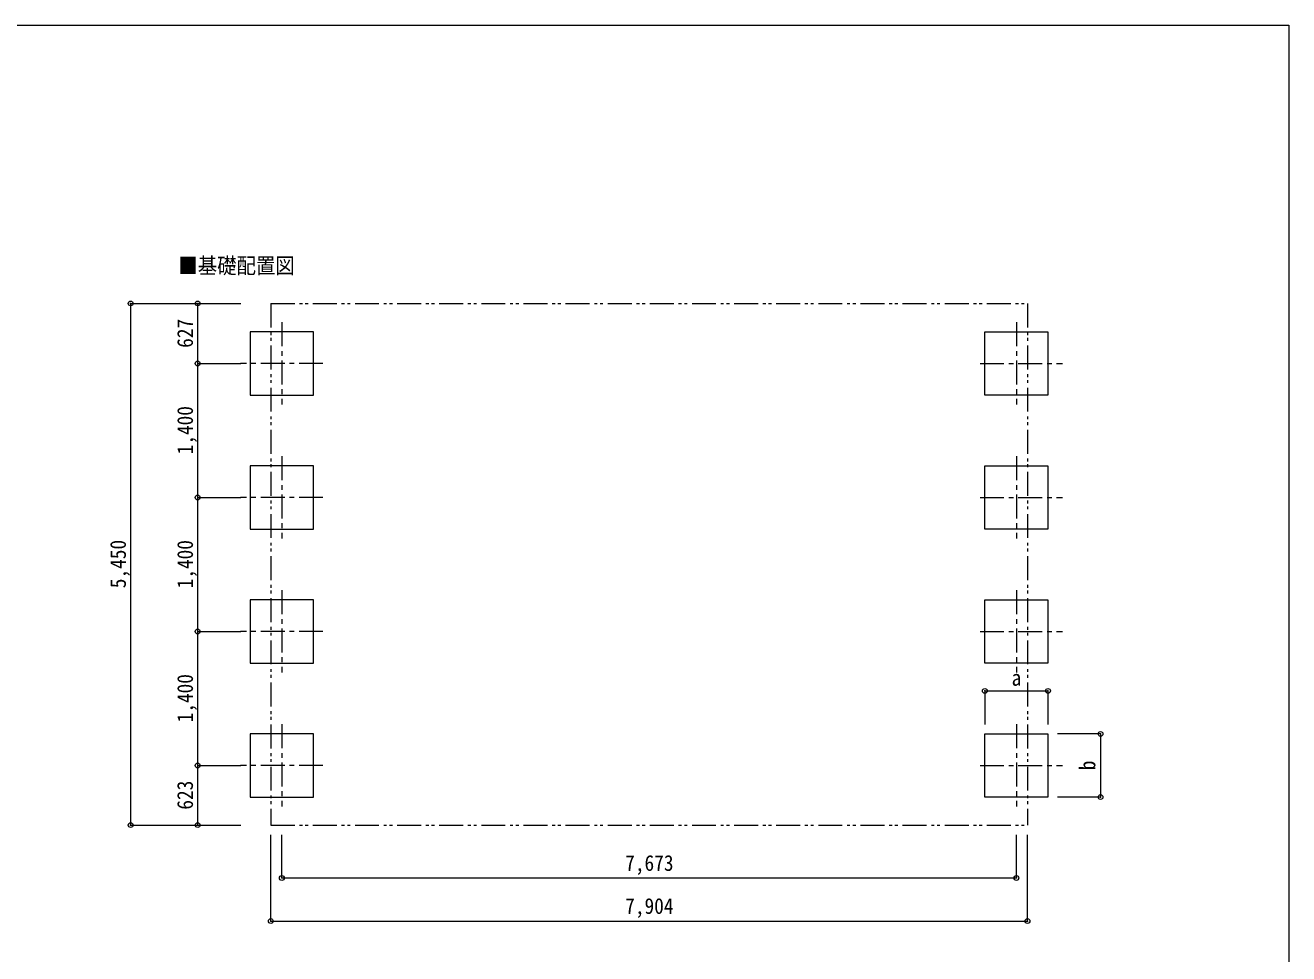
# Model space of a CAD drawing. Units: millimetres at full size, sheet at 1:50. Extents: x -14053 to 14053, y -9700 to 9700.
# Drawn here: x 149 to 13347, y 0 to 9700 of the extents above; entities that cross this region are included whole.
import ezdxf
from ezdxf.enums import TextEntityAlignment as Align

# ---------------------------------------------------------------- set-up
doc = ezdxf.new("R2010")
doc.units = ezdxf.units.MM
doc.header["$LTSCALE"] = 50
doc.header["$PDMODE"] = 32
doc.header["$PDSIZE"] = 50
doc.linetypes.add('CHAIN1', pattern=[8, 5, -1, 1, -1])
doc.linetypes.add('DOUBLE_CHAIN1', pattern=[8.8, 5, -1, 0.6, -0.6, 0.6, -1])
for name, color, linetype, lineweight in [('1-1', 5, 'Continuous', 5), ('1-8', 6, 'Continuous', 9), ('F-0', 7, 'Continuous', 9)]:
    doc.layers.add(name, color=color, linetype=linetype, lineweight=lineweight)
doc.styles.add('ＭＳ ゴシック', font='')
doc.styles.get('ＭＳ ゴシック').set_extended_font_data('MS Gothic')

msp = doc.modelspace()

# ---------------------------------------------------------------- linework, layer by layer
at = {"layer": '1-1', "color": 6, "lineweight": 9}
for p, q in [((1250.01, 6793.72), (2400.01, 6793.72)), ((1950.01, 6166.7), (2400.01, 6166.7)), ((1950.01, 4766.7), (2400.01, 4766.7)), ((1950.01, 3366.7), (2400.01, 3366.7)), ((10172.01, 2745.74), (10172.01, 2395.74)), ((10172.01, 2745.74), (10832.01, 2745.74)), ((10832.01, 2745.74), (10832.01, 2395.74)), ((11381.01, 2296.74), (10931.01, 2296.74)), ((11381.01, 2296.74), (11381.01, 1636.7)), ((1950.01, 1966.7), (2400.01, 1966.7)), ((11381.01, 1636.7), (10931.01, 1636.7)), ((1250.01, 1343.7), (2400.01, 1343.7)), ((2713.51, 341.59), (2713.51, 1241.23)), ((2829.01, 791.23), (2829.01, 1241.23)), ((10502.01, 791.23), (10502.01, 1241.23)), ((10617.51, 341.59), (10617.51, 1241.23))]:
    msp.add_line(p, q, dxfattribs=at)
at = {"layer": '1-1', "color": 7, "linetype": 'DOUBLE_CHAIN1', "lineweight": 9}
for p, q in [((2713.51, 6793.72), (2713.51, 1343.7)), ((2713.51, 1343.7), (10617.51, 1343.7))]:
    msp.add_line(p, q, dxfattribs=at)
at = {"layer": '1-1', "color": 4, "linetype": 'CHAIN1', "lineweight": 9}
for p, q in [((2829.01, 6596.74), (2829.01, 5736.7)), ((10502.01, 6596.74), (10502.01, 5736.7)), ((3259.01, 6166.7), (2399.01, 6166.7)), ((10122.01, 6166.7), (10982.01, 6166.7)), ((2829.01, 5196.74), (2829.01, 4336.7)), ((10502.01, 5196.74), (10502.01, 4336.7)), ((3259.01, 4766.7), (2399.01, 4766.7)), ((10122.01, 4766.7), (10982.01, 4766.7)), ((2829.01, 3796.74), (2829.01, 2936.7)), ((10502.01, 3796.74), (10502.01, 2936.7)), ((3259.01, 3366.7), (2399.01, 3366.7)), ((10122.01, 3366.7), (10982.01, 3366.7)), ((2829.01, 2396.74), (2829.01, 1536.7)), ((10502.01, 2396.74), (10502.01, 1536.7)), ((3259.01, 1966.7), (2399.01, 1966.7)), ((10122.01, 1966.7), (10982.01, 1966.7))]:
    msp.add_line(p, q, dxfattribs=at)
at = {"layer": '1-1', "color": 7, "linetype": 'DOUBLE_CHAIN1', "lineweight": 9}
msp.add_lwpolyline([(2713.51, 6793.72), (10617.51, 6793.72), (10617.51, 1343.7)], dxfattribs=at)
at = {"layer": '1-1', "color": 4, "lineweight": 9}
for points in [[(3159.01, 5836.7), (3159.01, 6496.74), (2499.01, 6496.74), (2499.01, 5836.7)], [(10172.01, 5836.7), (10172.01, 6496.74), (10832.01, 6496.74), (10832.01, 5836.7)], [(3159.01, 4436.7), (3159.01, 5096.74), (2499.01, 5096.74), (2499.01, 4436.7)], [(10172.01, 4436.7), (10172.01, 5096.74), (10832.01, 5096.74), (10832.01, 4436.7)], [(3159.01, 3036.7), (3159.01, 3696.74), (2499.01, 3696.74), (2499.01, 3036.7)], [(10172.01, 3036.7), (10172.01, 3696.74), (10832.01, 3696.74), (10832.01, 3036.7)], [(3159.01, 1636.7), (3159.01, 2296.74), (2499.01, 2296.74), (2499.01, 1636.7)], [(10172.01, 1636.7), (10172.01, 2296.74), (10832.01, 2296.74), (10832.01, 1636.7)]]:
    msp.add_lwpolyline(points, close=True, dxfattribs=at)
at = {"layer": '1-1', "color": 6}
for p in [(1250.01, 6793.72), (1950.01, 6793.72), (1950.01, 6166.7), (1950.01, 4766.7), (1950.01, 3366.7), (10172.01, 2745.74), (10832.01, 2745.74), (11381.01, 2296.74), (1950.01, 1966.7), (11381.01, 1636.7), (1250.01, 1343.7), (1950.01, 1343.7), (2829.01, 791.23), (10502.01, 791.23), (2713.51, 341.59), (10617.51, 341.59)]:
    msp.add_point(p, dxfattribs=at)
at = {"layer": '1-8'}
for p, q in [((1250.01, 6793.72), (1250.01, 1343.7)), ((1950.01, 6166.7), (1950.01, 6793.72)), ((1950.01, 4766.7), (1950.01, 6166.7)), ((1950.01, 3366.7), (1950.01, 4766.7)), ((1950.01, 1966.7), (1950.01, 3366.7)), ((1950.01, 1343.7), (1950.01, 1966.7)), ((2829.01, 791.23), (10502.01, 791.23)), ((2713.51, 341.59), (10617.51, 341.59))]:
    msp.add_line(p, q, dxfattribs=at)
at = {"layer": 'F-0', "color": 5, "lineweight": 5}
for p, q in [((-14053.43, 9700), (13346.57, 9700)), ((13346.57, 9700), (13346.57, -9700))]:
    msp.add_line(p, q, dxfattribs=at)

# ---------------------------------------------------------------- texts
at = {"layer": '1-1', "color": 7, "style": 'ＭＳ ゴシック', "width": 0.9}
for s, p in [('■基礎配置図', (1748.47, 7056.48)), ('a', (10452.01, 2750.74))]:
    msp.add_text(s, height=165, dxfattribs=at).set_placement(p, align=Align.BOTTOM_LEFT)
msp.add_text('b', height=165, rotation=90, dxfattribs=at).set_placement((11376.01, 1916.72), align=Align.BOTTOM_LEFT)
at = {"layer": '1-8', "color": 7, "style": 'ＭＳ ゴシック', "width": 0.9}
for s, p in [('627', (1950.01, 6330.21)), ('1,400', (1950.01, 5216.7)), ('5,450', (1250.01, 3818.71)), ('1,400', (1950.01, 3816.7)), ('1,400', (1950.01, 2416.7)), ('623', (1950.01, 1505.2))]:
    msp.add_text(s, height=165, rotation=90, dxfattribs=at).set_placement(p, align=Align.BOTTOM_LEFT)
for s, p in [('7,673', (6415.51, 816.23)), ('7,904', (6415.51, 366.59))]:
    msp.add_text(s, height=165, dxfattribs=at).set_placement(p, align=Align.BOTTOM_LEFT)

doc.saveas('drawing.dxf')
